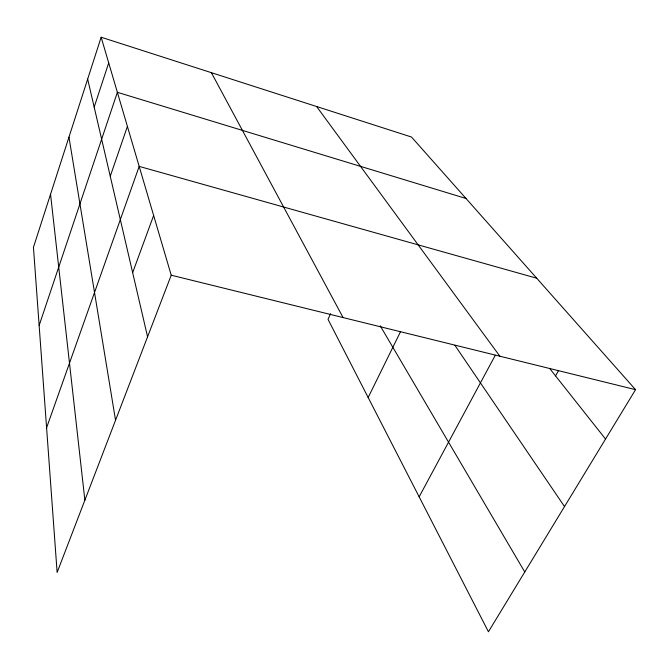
<?xml version="1.0" encoding="UTF-8"?>
<svg xmlns="http://www.w3.org/2000/svg" width="669" height="669" viewBox="0 0 669 669"><rect width="100%" height="100%" fill="white"/><g stroke="black" fill="none" stroke-linecap="round" stroke-linejoin="round"><path stroke-width="1" d="M101.153 37.23L33.45 247.313L57.124 572.463L171.222 275.202L101.153 37.23L411.519 137.036L635.55 389.667L488.437 631.77L328.019 319.339L330.62 313.669M94.187 107.115L108.713 62.886M39.145 325.485L117.376 92.314L466.009 198.484M110.26 176.273L127.411 126.408M46.587 427.784L139.185 166.389L536.714 278.212M132.654 272.634L153.636 215.485M368.159 397.52L400.647 331.439M419.154 496.833L495.261 355.298M555.538 375.878L558.59 370.501M171.222 275.202L635.55 389.667M549.742 368.56L605.545 439.048M316.604 106.513L499.868 356.217M454.887 345.296L564.511 506.567M380.268 325.878L524.764 571.978M211.371 72.67L343.08 317.566M87.664 79.084L147.573 336.808M68.957 137.137L115.545 420.249M50.543 194.278L84.871 500.169"/></g></svg>
